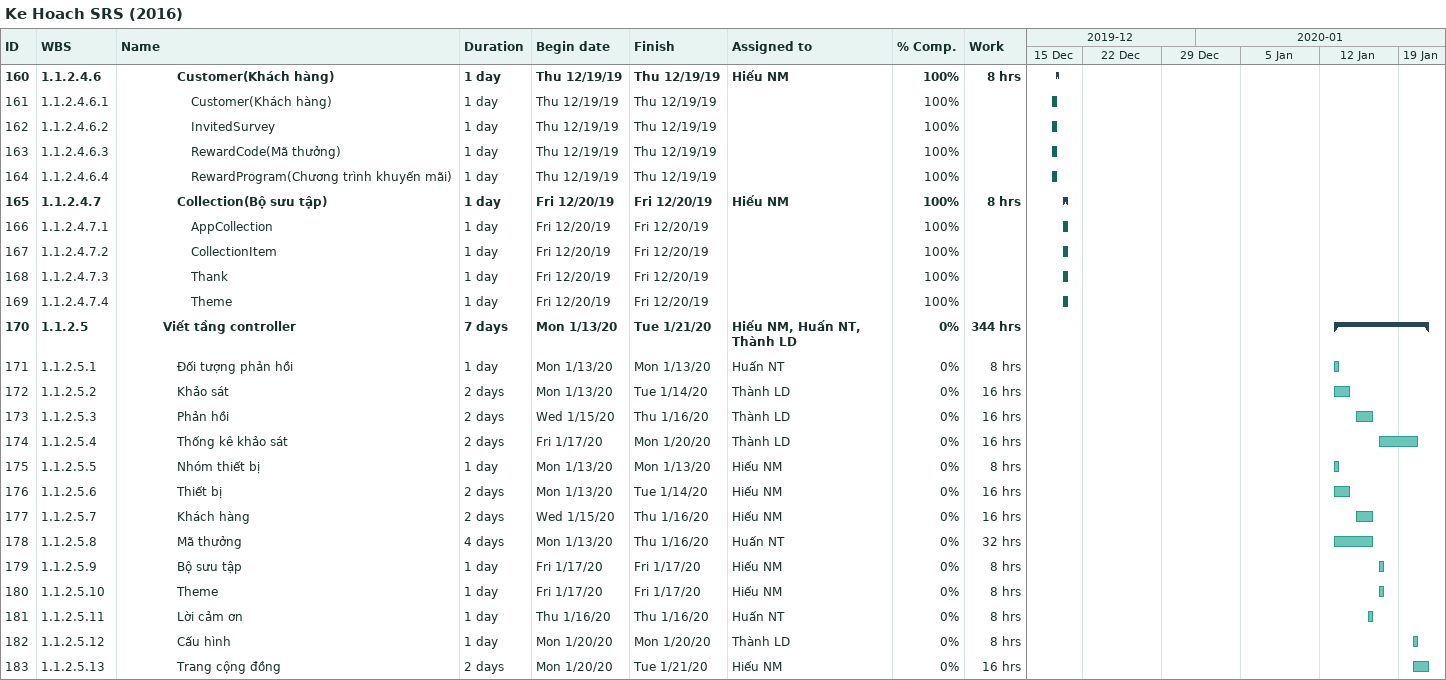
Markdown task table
Ke Hoach SRS (2016)

| ID | WBS | Task | Duration | Start | Finish | Resources | % complete | Work (h) |
|---|---|---|---|---|---|---|---|---|
| 160 | 1.1.2.4.6 | **Customer(Khách hàng)** | 1d | 2019-12-19 | 2019-12-19 | Hiếu NM | 100 | 8 |
| 161 | 1.1.2.4.6.1 | Customer(Khách hàng) | 1d | 2019-12-19 | 2019-12-19 |  | 100 |  |
| 162 | 1.1.2.4.6.2 | InvitedSurvey | 1d | 2019-12-19 | 2019-12-19 |  | 100 |  |
| 163 | 1.1.2.4.6.3 | RewardCode(Mã thưởng) | 1d | 2019-12-19 | 2019-12-19 |  | 100 |  |
| 164 | 1.1.2.4.6.4 | RewardProgram(Chương trình khuyến mãi) | 1d | 2019-12-19 | 2019-12-19 |  | 100 |  |
| 165 | 1.1.2.4.7 | **Collection(Bộ sưu tập)** | 1d | 2019-12-20 | 2019-12-20 | Hiếu NM | 100 | 8 |
| 166 | 1.1.2.4.7.1 | AppCollection | 1d | 2019-12-20 | 2019-12-20 |  | 100 |  |
| 167 | 1.1.2.4.7.2 | CollectionItem | 1d | 2019-12-20 | 2019-12-20 |  | 100 |  |
| 168 | 1.1.2.4.7.3 | Thank | 1d | 2019-12-20 | 2019-12-20 |  | 100 |  |
| 169 | 1.1.2.4.7.4 | Theme | 1d | 2019-12-20 | 2019-12-20 |  | 100 |  |
| 170 | 1.1.2.5 | **Viết tầng controller** | 7d | 2020-01-13 | 2020-01-21 | Hiếu NM, Huấn NT, Thành LD | 0 | 344 |
| 171 | 1.1.2.5.1 | Đối tượng phản hồi | 1d | 2020-01-13 | 2020-01-13 | Huấn NT | 0 | 8 |
| 172 | 1.1.2.5.2 | Khảo sát | 2d | 2020-01-13 | 2020-01-14 | Thành LD | 0 | 16 |
| 173 | 1.1.2.5.3 | Phản hồi | 2d | 2020-01-15 | 2020-01-16 | Thành LD | 0 | 16 |
| 174 | 1.1.2.5.4 | Thống kê khảo sát | 2d | 2020-01-17 | 2020-01-20 | Thành LD | 0 | 16 |
| 175 | 1.1.2.5.5 | Nhóm thiết bị | 1d | 2020-01-13 | 2020-01-13 | Hiếu NM | 0 | 8 |
| 176 | 1.1.2.5.6 | Thiết bị | 2d | 2020-01-13 | 2020-01-14 | Hiếu NM | 0 | 16 |
| 177 | 1.1.2.5.7 | Khách hàng | 2d | 2020-01-15 | 2020-01-16 | Hiếu NM | 0 | 16 |
| 178 | 1.1.2.5.8 | Mã thưởng | 4d | 2020-01-13 | 2020-01-16 | Huấn NT | 0 | 32 |
| 179 | 1.1.2.5.9 | Bộ sưu tập | 1d | 2020-01-17 | 2020-01-17 | Hiếu NM | 0 | 8 |
| 180 | 1.1.2.5.10 | Theme | 1d | 2020-01-17 | 2020-01-17 | Hiếu NM | 0 | 8 |
| 181 | 1.1.2.5.11 | Lời cảm ơn | 1d | 2020-01-16 | 2020-01-16 | Huấn NT | 0 | 8 |
| 182 | 1.1.2.5.12 | Cấu hình | 1d | 2020-01-20 | 2020-01-20 | Thành LD | 0 | 8 |
| 183 | 1.1.2.5.13 | Trang cộng đồng | 2d | 2020-01-20 | 2020-01-21 | Hiếu NM | 0 | 16 |
